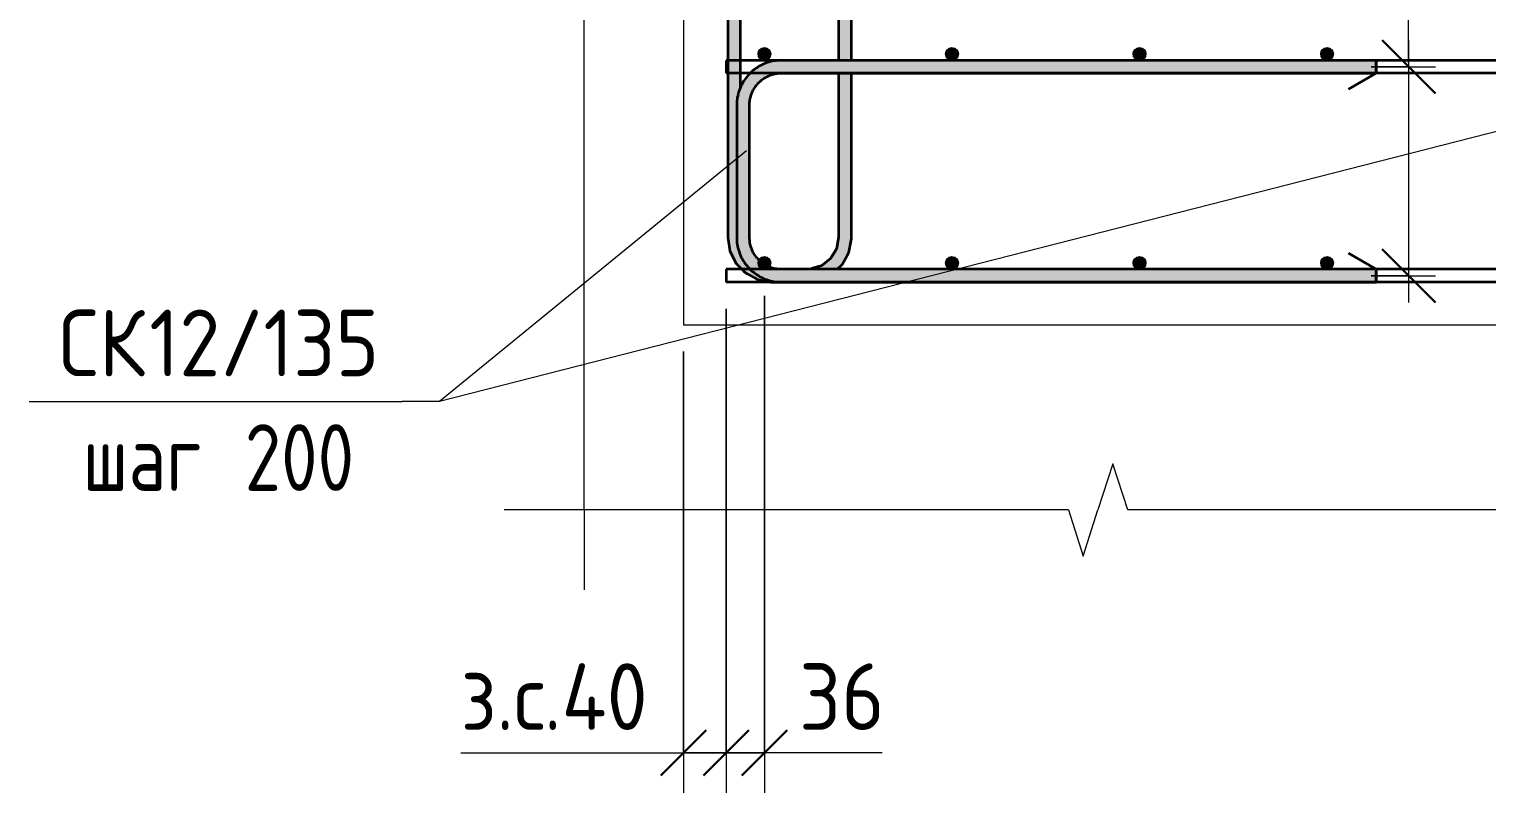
# Model space of a CAD drawing. Header units: millimetres. Extents: x 30199 to 68228, y -5153 to 33546.
# Drawn here: x 58902 to 60270, y -3689 to -2973 of the extents above; entities that cross this region are included whole.
import ezdxf

# ---------------------------------------------------------------- set-up
doc = ezdxf.new("R2010")
doc.units = ezdxf.units.MM
for name, color, linetype, lineweight in [('AA_Dim', 7, 'Continuous', 9), ('AA_Dim-25', 7, 'Continuous', 9), ('AA_Oformlenie', 7, 'Continuous', 9), ('AA_Vinoska', 7, 'Continuous', 9), ('KR_Armatura', 7, 'Continuous', 20), ('KR_Armatura_Tonkie', 7, 'Continuous', 20), ('KR_Fundament', 7, 'Continuous', 20)]:
    doc.layers.add(name, color=color, linetype=linetype, lineweight=lineweight)
doc.styles.add('ISOCPEUR_1', font='isocpeur.TTF', dxfattribs={"width": 0.9, "height": 62.5})
doc.styles.add('ISOCPEUR_8', font='isocpeur.TTF', dxfattribs={"width": 0.8, "height": 62.5})
doc.dimstyles.new('00_Точн_3_знака__прозр__1', dxfattribs={"dimscale": 304.8, "dimtxt": 62.672186, "dimasz": 0.139436, "dimexe": 0.123031, "dimexo": 0.082021, "dimgap": 0.008202, "dimtad": 1, "dimdec": 3, "dimrnd": 0.001, "dimdsep": 46, "dimtxsty": 'ISOCPEUR_1', "dimblk1": 'OBLIQUE', "dimblk2": 'OBLIQUE', "dimsah": 1, "dimcen": 0.09, "dimdle": 0.123031, "dimazin": 0, "dimtfac": 1, "dimtdec": 4, "dimtix": 1, "dimtmove": 1, "dimatfit": 3, "dimfxl": 1, "dimtvp": 1, "dimtolj": 1, "dimtzin": 0, "dimlwd": 18, "dimlwe": 18, "dimarcsym": 2})
doc.dimstyles.new('10_Раскладка_арматуры_с_засечками', dxfattribs={"dimscale": 304.8, "dimtxt": 0.18, "dimasz": 0.164042, "dimexe": 0.082021, "dimexo": 0, "dimgap": 0, "dimtad": 1, "dimdec": 3, "dimrnd": 0.001, "dimdsep": 46, "dimtxsty": 'ISOCPEUR_1', "dimblk1": 'OBLIQUE', "dimblk2": 'OBLIQUE', "dimsah": 1, "dimcen": 0.09, "dimdle": 0.082021, "dimazin": 0, "dimtfac": 1, "dimtdec": 4, "dimtix": 1, "dimtmove": 0, "dimatfit": 3, "dimfxl": 1, "dimtvp": 1, "dimtolj": 1, "dimtzin": 0, "dimlwd": 18, "dimlwe": 18, "dimarcsym": 2})

# ---------------------------------------------------------------- blocks, each defined once
blk = doc.blocks.new('350_Стержень П торец СК-СГ _НесАрм_РабПлоск_ - 350_Стержень П торец СК-СГ _НесАрм_РабПлоск_-4075653-1-1 Армирование')
at = {"layer": 'KR_Armatura_Tonkie', "lineweight": 35}
for p, q in [((-32639.4, -3002), (-32693.1, -3002)), ((-32135.1, -3002), (-32627.5, -3002)), ((-32135.1, -3013.8), (-32135.1, -3002.2)), ((-32135.1, -3002.2), (-32135.1, -3013.8)), ((-32693.1, -3014), (-32639.4, -3014)), ((-32627.5, -3014), (-32135.1, -3014)), ((-32135.1, -3014), (-32161, -3029)), ((-32723.1, -3168), (-32723.1, -3044)), ((-32135.1, -3198), (-32161, -3183)), ((-32669.5, -3198), (-32693.1, -3198)), ((-32135.1, -3198), (-32640.2, -3198)), ((-32135.1, -3198.2), (-32135.1, -3209.8)), ((-32135.1, -3209.8), (-32135.1, -3198.2)), ((-32693.5, -3210), (-32693.1, -3210)), ((-32693.1, -3210), (-32135.1, -3210))]:
    blk.add_line(p, q, dxfattribs=at)
at = {"layer": 'KR_Armatura_Tonkie', "lineweight": 35, "flags": 128}
for points in [[(-32693.1, -3002), (-32694.7, -3002), (-32696.4, -3002.1), (-32698.1, -3002.3), (-32699.8, -3002.5), (-32701.4, -3002.8), (-32703, -3003.2), (-32704.7, -3003.6), (-32706.3, -3004.1), (-32707.9, -3004.7), (-32709.4, -3005.3), (-32711, -3006), (-32712.5, -3006.7), (-32713.9, -3007.6), (-32715.4, -3008.4), (-32716.8, -3009.3), (-32718.1, -3010.3), (-32719.5, -3011.3), (-32720.8, -3012.4), (-32722, -3013.6), (-32722.4, -3014)], [(-32722.4, -3014), (-32723.2, -3014.7), (-32724.3, -3016), (-32725.4, -3017.2), (-32726.5, -3018.6), (-32727.5, -3019.9), (-32728.4, -3021.3), (-32729.3, -3022.7), (-32730.1, -3024.2), (-32730.9, -3025.7), (-32731.5, -3027)]]:
    blk.add_lwpolyline(points, dxfattribs=at)
blk = doc.blocks.new('350_Стержень П торец СК-СГ _НесАрм_РабПлоск_ - 350_Стержень П торец СК-СГ _НесАрм_РабПлоск_-V10-1-1 Армирование')
at = {"layer": 'KR_Armatura_Tonkie', "lineweight": 35}
for points in [[(-32735.1, -3044), (-32723.1, -3044), (-32722, -3036.2), (-32718.7, -3028.6), (-32714.3, -3022.8), (-32708.1, -3018), (-32700.8, -3015), (-32693.1, -3013.8), (-32693.1, -3002), (-32703.9, -3003.4), (-32714.1, -3007.6), (-32722.8, -3014.3), (-32729.4, -3023), (-32733.6, -3033.1), (-32734.3, -3037.9)], [(-32135.1, -3014), (-32135.1, -3002), (-32693.1, -3002.2), (-32693.1, -3014), (-32195.3, -3014)], [(-32733.3, -3168), (-32723.1, -3168), (-32723.3, -3044), (-32735.1, -3044), (-32734.9, -3168), (-32734.3, -3168)], [(-32693.1, -3210), (-32693.1, -3198), (-32700.8, -3197), (-32708.5, -3193.6), (-32714.3, -3189.2), (-32719, -3183), (-32722, -3175.8), (-32723.3, -3168), (-32735.1, -3168), (-32733.3, -3179.8), (-32729.4, -3189), (-32722.4, -3198), (-32714.1, -3204.4), (-32703.9, -3208.6), (-32699.2, -3209.2)], [(-32135.1, -3210), (-32135.1, -3198), (-32693.1, -3198.2), (-32693.1, -3210), (-32195.3, -3210)]]:
    blk.add_hatch(color=256, dxfattribs=at).paths.add_polyline_path(points)
for p, q in [((-32135.1, -3002), (-32693.1, -3002)), ((-32135.1, -3002), (-32135.1, -3014)), ((-32135.1, -3013.8), (-32135.1, -3002.2)), ((-32693.1, -3014), (-32135.1, -3014)), ((-32135.1, -3014), (-32161, -3029)), ((-32735.1, -3044), (-32735.1, -3168)), ((-32723.1, -3168), (-32723.1, -3044)), ((-32135.1, -3198), (-32161, -3183)), ((-32135.1, -3198), (-32693.1, -3198)), ((-32135.1, -3198), (-32135.1, -3210)), ((-32135.1, -3209.8), (-32135.1, -3198.2)), ((-32693.1, -3210), (-32135.1, -3210))]:
    blk.add_line(p, q, dxfattribs=at)
at = {"layer": 'KR_Armatura_Tonkie', "lineweight": 35, "flags": 128}
for points in [[(-32693.1, -3002), (-32694.7, -3002), (-32696.4, -3002.1), (-32698.1, -3002.3), (-32699.8, -3002.5), (-32701.4, -3002.8), (-32703, -3003.2), (-32704.7, -3003.6), (-32706.3, -3004.1), (-32707.9, -3004.7), (-32709.4, -3005.3), (-32711, -3006), (-32712.5, -3006.7), (-32713.9, -3007.6), (-32715.4, -3008.4), (-32716.8, -3009.3), (-32718.1, -3010.3), (-32719.5, -3011.3), (-32720.8, -3012.4), (-32722, -3013.6), (-32722.4, -3014)], [(-32722.4, -3014), (-32723.2, -3014.7), (-32724.3, -3016), (-32725.4, -3017.2), (-32726.5, -3018.6), (-32727.5, -3019.9), (-32728.4, -3021.3), (-32729.3, -3022.7), (-32730.1, -3024.2), (-32730.9, -3025.7), (-32731.6, -3027.2), (-32732.2, -3028.8), (-32732.8, -3030.4), (-32733.3, -3032), (-32733.7, -3033.6), (-32734.1, -3035.2), (-32734.5, -3036.9), (-32734.7, -3038.5), (-32734.9, -3040.2), (-32735, -3041.9), (-32735.1, -3043.5), (-32735.1, -3044)], [(-32723.1, -3044), (-32723, -3042.8), (-32723, -3041.6), (-32722.8, -3040.4), (-32722.7, -3039.2), (-32722.5, -3038), (-32722.2, -3036.9), (-32721.9, -3035.7), (-32721.5, -3034.6), (-32721.1, -3033.4), (-32720.7, -3032.3), (-32720.2, -3031.2), (-32719.7, -3030.1), (-32719.1, -3029.1), (-32718.5, -3028.1), (-32717.8, -3027.1), (-32717.1, -3026.1), (-32716.4, -3025.1), (-32715.6, -3024.2), (-32714.8, -3023.3), (-32714, -3022.5), (-32713.1, -3021.7), (-32712.2, -3020.9), (-32711.2, -3020.1), (-32710.3, -3019.4), (-32709.3, -3018.8), (-32708.2, -3018.1), (-32707.2, -3017.5), (-32706.1, -3017), (-32705, -3016.5), (-32703.9, -3016), (-32702.8, -3015.6), (-32701.7, -3015.3), (-32700.5, -3014.9), (-32699.3, -3014.7), (-32698.2, -3014.4), (-32697, -3014.3), (-32695.8, -3014.1), (-32694.6, -3014), (-32693.4, -3014), (-32693.1, -3014)], [(-32735.1, -3168), (-32735, -3169.7), (-32734.9, -3171.4), (-32734.8, -3173), (-32734.5, -3174.7), (-32734.2, -3176.3), (-32733.9, -3178), (-32733.4, -3179.6), (-32732.9, -3181.2), (-32732.4, -3182.8), (-32731.7, -3184.4), (-32731.1, -3185.9), (-32730.3, -3187.4), (-32729.5, -3188.9), (-32728.6, -3190.3), (-32727.7, -3191.7), (-32726.7, -3193.1), (-32725.7, -3194.4), (-32724.6, -3195.7), (-32723.5, -3196.9), (-32722.5, -3198)], [(-32693.1, -3198), (-32694.3, -3198), (-32695.5, -3197.9), (-32696.7, -3197.8), (-32697.8, -3197.6), (-32699, -3197.4), (-32700.2, -3197.1), (-32701.4, -3196.8), (-32702.5, -3196.5), (-32703.6, -3196.1), (-32704.7, -3195.6), (-32705.8, -3195.1), (-32706.9, -3194.6), (-32708, -3194), (-32709, -3193.4), (-32710, -3192.8), (-32711, -3192.1), (-32711.9, -3191.3), (-32712.8, -3190.6), (-32713.7, -3189.7), (-32714.6, -3188.9), (-32715.4, -3188), (-32716.2, -3187.1), (-32716.9, -3186.2), (-32717.6, -3185.2), (-32718.3, -3184.2), (-32718.9, -3183.2), (-32719.5, -3182.1), (-32720.1, -3181.1), (-32720.6, -3180), (-32721, -3178.9), (-32721.4, -3177.7), (-32721.8, -3176.6), (-32722.1, -3175.4), (-32722.4, -3174.3), (-32722.6, -3173.1), (-32722.8, -3171.9), (-32722.9, -3170.7), (-32723, -3169.5), (-32723.1, -3168.3), (-32723.1, -3168)], [(-32722.3, -3198.1), (-32721.1, -3199.3), (-32719.8, -3200.4), (-32718.5, -3201.4), (-32717.1, -3202.4), (-32715.8, -3203.3), (-32714.3, -3204.2), (-32712.9, -3205), (-32711.4, -3205.8), (-32709.8, -3206.5), (-32708.3, -3207.1), (-32706.7, -3207.7), (-32705.1, -3208.2), (-32703.5, -3208.7), (-32701.8, -3209.1), (-32700.2, -3209.4), (-32698.5, -3209.6), (-32696.9, -3209.8), (-32695.2, -3209.9), (-32693.5, -3210), (-32693.1, -3210)]]:
    blk.add_lwpolyline(points, dxfattribs=at)
blk = doc.blocks.new('265_Выпуск П одной длины _НесАрм_РабПлоск_ - В1 _d12_ t250-V11-1-1 Армирование')
at = {"layer": 'KR_Armatura_Tonkie', "lineweight": 35}
for p, q in [((-32743.5, -2442), (-32743.5, -2482)), ((-32731.1, -2442.7), (-32716.5, -2468)), ((-32639.5, -2442), (-32654.5, -2468)), ((-32639.5, -2442), (-32639.5, -2482)), ((-32743.5, -2507), (-32743.5, -2688)), ((-32639.5, -2507), (-32639.5, -2688)), ((-32743.5, -2700), (-32743.5, -2882)), ((-32639.5, -2700), (-32639.5, -2882)), ((-32743.5, -2907), (-32743.5, -3002)), ((-32639.5, -2907), (-32639.5, -2942)), ((-32731.5, -3002), (-32731.5, -2958)), ((-32639.5, -2958), (-32639.5, -3002)), ((-32627.5, -3002), (-32627.5, -2958)), ((-32743.5, -3002), (-32743.5, -3014)), ((-32731.5, -3014), (-32731.5, -3002)), ((-32743.5, -3014), (-32743.5, -3168)), ((-32731.5, -3027.9), (-32731.5, -3014)), ((-32639.5, -3014), (-32639.5, -3168)), ((-32627.5, -3168), (-32627.5, -3014)), ((-32639.5, -3168), (-32641.2, -3177.5)), ((-32642.2, -3180), (-32646.2, -3186.5)), ((-32669.5, -3198), (-32693.1, -3198)), ((-32657, -3195), (-32664.5, -3197.3)), ((-32647.6, -3188.4), (-32655.2, -3194.3)), ((-32701.5, -3210), (-32669.5, -3210))]:
    blk.add_line(p, q, dxfattribs=at)
at = {"layer": 'KR_Armatura_Tonkie', "lineweight": 35, "flags": 128}
for points in [[(-32628, -3172.4), (-32627.5, -3169.5), (-32627.5, -3168)], [(-32741.6, -3179.8), (-32741.5, -3180.7), (-32740.1, -3183.4)], [(-32631.3, -3184.7), (-32629.9, -3182.1), (-32629.6, -3180.6)], [(-32736.5, -3190.7), (-32735.8, -3192.2), (-32733.8, -3194.3)], [(-32728.6, -3199.7), (-32726.9, -3201.4), (-32724.9, -3202.5)], [(-32637.8, -3195.1), (-32636, -3193.4), (-32634.9, -3191.4)], [(-32718.2, -3206.1), (-32715.6, -3207.5), (-32714.1, -3207.8)], [(-32705.9, -3209.4), (-32703, -3210), (-32701.5, -3210)]]:
    blk.add_lwpolyline(points, dxfattribs=at)
blk = doc.blocks.new('265_Выпуск П одной длины _НесАрм_РабПлоск_ - В1 _d12_ t250-V12-1-1 Армирование')
at = {"layer": 'KR_Armatura_Tonkie', "lineweight": 35}
h = blk.add_hatch(color=256, dxfattribs=at)
h.paths.add_polyline_path([(-32737.5, -3168), (-32735.1, -3168), (-32734.9, -3042.4), (-32733.2, -3032.1), (-32731.5, -3027.9), (-32731.7, -2958), (-32739.7, -2958), (-32739.7, -2950), (-32743.1, -2950), (-32743.3, -2907), (-32743.5, -2907), (-32743.3, -3168), (-32739, -3168)])
h.paths.add_polyline_path([(-32743.3, -2882), (-32743.1, -2882), (-32743.3, -2700), (-32743.5, -2700), (-32743.5, -2882)])
h.paths.add_polyline_path([(-32743.3, -2688), (-32743.1, -2688), (-32743.3, -2507), (-32743.5, -2507), (-32743.4, -2688)])
h.paths.add_polyline_path([(-32743.1, -2482), (-32743.3, -2442), (-32743.5, -2442), (-32743.3, -2482)])
h = blk.add_hatch(color=256, dxfattribs=at)
h.paths.add_polyline_path([(-32633.5, -3168), (-32627.5, -3168), (-32627.7, -3014), (-32639.5, -3014), (-32639.2, -3168), (-32635, -3168)])
h.paths.add_polyline_path([(-32629, -3002), (-32627.5, -3002), (-32627.7, -2958), (-32639.5, -2958), (-32639.3, -3002), (-32629.2, -3002)])
h.paths.add_polyline_path([(-32639.4, -2942), (-32639.1, -2942), (-32639.3, -2907), (-32639.5, -2907), (-32639.5, -2942)])
h.paths.add_polyline_path([(-32639.4, -2882), (-32639.1, -2882), (-32639.3, -2700), (-32639.5, -2700), (-32639.5, -2882)])
h.paths.add_polyline_path([(-32639.1, -2688), (-32639.3, -2507), (-32639.5, -2507), (-32639.3, -2688), (-32639.1, -2688)])
h.paths.add_polyline_path([(-32639.5, -2482), (-32639.1, -2482), (-32639.3, -2442), (-32639.5, -2442)])
for points in [[(-32701.5, -3210), (-32701.5, -3208.9), (-32704.3, -3208.4), (-32714.3, -3204.2), (-32723.2, -3197.1), (-32729.4, -3189), (-32733.8, -3177.9), (-32735.1, -3168), (-32743.5, -3168), (-32742, -3178.9), (-32737.8, -3189), (-32730.8, -3198), (-32722, -3204.6), (-32712.3, -3208.6), (-32703, -3209.8)], [(-32669.5, -3198), (-32640.2, -3198), (-32639.4, -3197.2), (-32632.9, -3188.5), (-32628.9, -3178.9), (-32627.7, -3168), (-32639.5, -3168), (-32640.7, -3176.3), (-32643.5, -3183), (-32648.2, -3189.2), (-32654.5, -3194), (-32661.7, -3197), (-32666, -3197.5)], [(-32699.6, -3210), (-32694.6, -3209.8), (-32701.5, -3208.9), (-32701.5, -3210)]]:
    blk.add_hatch(color=256, dxfattribs=at).paths.add_polyline_path(points)
for p, q in [((-32743.5, -2442), (-32743.5, -2482)), ((-32743.5, -2442), (-32743.3, -2442)), ((-32731.1, -2442.7), (-32716.5, -2468)), ((-32639.5, -2442), (-32654.5, -2468)), ((-32639.5, -2442), (-32639.5, -2482)), ((-32639.5, -2442), (-32639.3, -2442)), ((-32743.5, -2507), (-32743.5, -2688)), ((-32639.5, -2507), (-32639.5, -2688)), ((-32743.5, -2700), (-32743.5, -2882)), ((-32639.5, -2700), (-32639.5, -2882)), ((-32743.5, -2907), (-32743.5, -3002)), ((-32639.5, -2907), (-32639.5, -2942)), ((-32731.5, -3002), (-32731.5, -2958)), ((-32639.5, -2958), (-32639.5, -3002)), ((-32627.5, -3002), (-32627.5, -2958)), ((-32743.5, -3002), (-32743.5, -3014)), ((-32731.5, -3014), (-32731.5, -3002)), ((-32743.5, -3014), (-32743.5, -3168)), ((-32731.5, -3027.9), (-32731.5, -3014)), ((-32639.5, -3014), (-32639.5, -3168)), ((-32627.5, -3168), (-32627.5, -3014)), ((-32669.5, -3198), (-32693.1, -3198)), ((-32701.5, -3210), (-32669.5, -3210))]:
    blk.add_line(p, q, dxfattribs=at)
at = {"layer": 'KR_Armatura_Tonkie', "lineweight": 35, "flags": 128}
for points in [[(-32743.5, -3168), (-32741.5, -3180.7), (-32735.8, -3192.2), (-32730.2, -3198)], [(-32639.5, -3168), (-32641.4, -3178.7), (-32647, -3187.9), (-32655.6, -3194.6), (-32665.9, -3197.8), (-32669.5, -3198)], [(-32640.8, -3198), (-32636, -3193.4), (-32629.9, -3182.1), (-32627.5, -3169.5), (-32627.5, -3168)], [(-32730.2, -3198), (-32726.9, -3201.4), (-32715.6, -3207.5), (-32703, -3210), (-32701.5, -3210)]]:
    blk.add_lwpolyline(points, dxfattribs=at)
blk = doc.blocks.new('011_Прямоугольник обрыва _ЭлУзла_ - 011_Прямоугольник обрыва _ЭлУзла_-4150616-1-1 Армирование')
at = {"layer": 'AA_Oformlenie'}
for p, q in [((-32878.2, -3423.6), (-32878.2, -2057.7)), ((-32423.7, -3423.6), (-32878.2, -3423.6)), ((-31459.6, -3423.6), (-32368, -3423.6))]:
    blk.add_line(p, q, dxfattribs=at)
blk = doc.blocks.new('DIMBLOCK55-1-1 Армирование')
at = {"layer": 'AA_Dim-25', "lineweight": 18}
for p, q in [((59555.9, -3235), (59555.9, -3689.1)), ((59555.9, -3651.6), (59555.9, -3235)), ((59515.9, -3275), (59515.9, -3689.1)), ((59515.9, -3651.6), (59515.9, -3275)), ((59306.9, -3651.5), (59516.4, -3651.5)), ((59478.4, -3651.6), (59593.4, -3651.6)), ((59516.4, -3651.5), (59535.9, -3651.6))]:
    blk.add_line(p, q, dxfattribs=at)
at = {"layer": 'AA_Dim-25', "lineweight": 30}
for p, q in [((59515.9, -3651.6), (59537.2, -3630.3)), ((59555.9, -3651.6), (59577.2, -3630.3)), ((59515.9, -3651.6), (59494.7, -3672.8)), ((59555.9, -3651.6), (59534.7, -3672.8))]:
    blk.add_line(p, q, dxfattribs=at)
at = {"layer": 'AA_Dim-25', "color": 0, "lineweight": 18, "insert": (59306.9, -3567.6), "char_height": 62.5, "width": 221.363, "attachment_point": 1, "line_spacing_factor": 1.135194, "style": 'ISOCPEUR_1'}
blk.add_mtext('з.с.40', dxfattribs=at)
blk = doc.blocks.new('_Oblique')
at = {"color": 0, "linetype": 'ByBlock', "lineweight": -2}
blk.add_line((-0.5, -0.5), (0.5, 0.5), dxfattribs=at)
blk = doc.blocks.new('DIMBLOCK57-1-1 Армирование')
at = {"layer": 'AA_Dim-25', "lineweight": 18}
for p, q in [((59591.9, -3223), (59591.9, -3689.1)), ((59591.9, -3651.6), (59591.9, -3223)), ((59555.9, -3235), (59555.9, -3689.1)), ((59555.9, -3651.6), (59555.9, -3235)), ((59629.4, -3651.6), (59518.4, -3651.6)), ((59599.4, -3651.5), (59573.9, -3651.6)), ((59702.5, -3651.5), (59599.4, -3651.5))]:
    blk.add_line(p, q, dxfattribs=at)
at = {"layer": 'AA_Dim-25', "lineweight": 30}
for p, q in [((59555.9, -3651.6), (59577.2, -3630.3)), ((59591.9, -3651.6), (59613.2, -3630.3)), ((59555.9, -3651.6), (59534.7, -3672.8)), ((59591.9, -3651.6), (59570.7, -3672.8))]:
    blk.add_line(p, q, dxfattribs=at)
at = {"layer": 'AA_Dim-25', "color": 0, "lineweight": 18, "insert": (59624.4, -3567.6), "char_height": 62.5, "width": 93.654, "attachment_point": 1, "line_spacing_factor": 1.135194, "style": 'ISOCPEUR_1'}
blk.add_mtext('36', dxfattribs=at)
blk = doc.blocks.new('DIMBLOCK60-1-1 Армирование')
at = {"layer": 'AA_Dim-25', "lineweight": 30}
for p, q in [((60196.7, -3008), (60171.7, -2983)), ((60196.7, -3008), (60221.7, -3033)), ((60196.7, -3204), (60171.7, -3179)), ((60196.7, -3204), (60221.7, -3229))]:
    blk.add_line(p, q, dxfattribs=at)
at = {"layer": 'AA_Dim-25', "lineweight": 18}
for p, q in [((60196.7, -3229), (60196.7, -2983)), ((60161.4, -3008), (60221.7, -3008)), ((60196.7, -3008), (60161.4, -3008)), ((60161.4, -3204), (60221.7, -3204)), ((60196.7, -3204), (60161.4, -3204))]:
    blk.add_line(p, q, dxfattribs=at)
blk = doc.blocks.new('042_М_Арматуры - Диам длина поз _ Комментарий-3662934-1-1 Армирование')
at = {"layer": 'AA_Vinoska'}
blk.add_line((-32051.3, -2790.4), (-31701.3, -2790.4), dxfattribs=at)

msp = doc.modelspace()

# ---------------------------------------------------------------- hatches: boundary and pattern name
at = {"layer": 'KR_Armatura'}
h = msp.add_hatch(color=256, dxfattribs=at)
edge = h.paths.add_edge_path()
edge.add_arc((59591.9112, -2996), 6, 0, 360)
for points in [[(59588.9112, -3001.1962), (59594.9112, -3001.1962), (59597.9112, -2996), (59594.9112, -2990.8038), (59588.9112, -2990.8038), (59585.9112, -2996)], [(59769.4411, -3001.1962), (59770.9112, -3001.1962), (59773.9112, -2996), (59770.9112, -2990.8038), (59764.9112, -2990.8038), (59761.9112, -2996), (59764.9112, -3001.1962)], [(59940.9112, -3001.1962), (59946.9112, -3001.1962), (59949.9112, -2996), (59946.9112, -2990.8038), (59940.9112, -2990.8038), (59937.9112, -2996)], [(60116.9112, -3001.1962), (60122.9112, -3001.1962), (60125.9112, -2996), (60122.9112, -2990.8038), (60116.9112, -2990.8038), (60113.9112, -2996)], [(59588.9112, -3197.1962), (59594.9112, -3197.1962), (59597.9112, -3192), (59594.9112, -3186.8038), (59588.9112, -3186.8038), (59585.9112, -3192), (59586.8569, -3193.6379)], [(59764.9112, -3197.1962), (59770.9112, -3197.1962), (59773.9112, -3192), (59770.9112, -3186.8038), (59764.9112, -3186.8038), (59761.9112, -3192), (59762.8569, -3193.6379)], [(59940.9112, -3197.1962), (59946.9112, -3197.1962), (59949.9112, -3192), (59946.9112, -3186.8038), (59940.9112, -3186.8038), (59937.9112, -3192)], [(60116.9112, -3197.1962), (60122.9112, -3197.1962), (60125.9112, -3192), (60122.9112, -3186.8038), (60116.9112, -3186.8038), (60113.9112, -3192)]]:
    msp.add_hatch(color=256, dxfattribs=at).paths.add_polyline_path(points)
h = msp.add_hatch(color=256, dxfattribs=at)
edge = h.paths.add_edge_path()
edge.add_arc((59767.9112, -2996), 6, 0, 360)
h = msp.add_hatch(color=256, dxfattribs=at)
edge = h.paths.add_edge_path()
edge.add_arc((59943.9112, -2996), 6, 0, 360)
h = msp.add_hatch(color=256, dxfattribs=at)
edge = h.paths.add_edge_path()
edge.add_arc((60119.9112, -2996), 6, 0, 360)
h = msp.add_hatch(color=256, dxfattribs=at)
edge = h.paths.add_edge_path()
edge.add_arc((59591.9112, -3192), 6, 0, 360)
h = msp.add_hatch(color=256, dxfattribs=at)
edge = h.paths.add_edge_path()
edge.add_arc((59767.9112, -3192), 6, 0, 360)
h = msp.add_hatch(color=256, dxfattribs=at)
edge = h.paths.add_edge_path()
edge.add_arc((59943.9112, -3192), 6, 0, 360)
h = msp.add_hatch(color=256, dxfattribs=at)
edge = h.paths.add_edge_path()
edge.add_arc((60119.9112, -3192), 6, 0, 360)

# ---------------------------------------------------------------- linework, layer by layer
at = {"layer": 'AA_Vinoska'}
for p, q in [((60196.2044, -3004.3947), (60196.2044, -2790.3992)), ((60499.5184, -3012.1954), (59287.0747, -3322.0931)), ((59575.0826, -3086.85), (59287.0747, -3322.0931)), ((59287.0747, -3322.0931), (59251.9631, -3322.0931)), ((59287.0747, -3322.0931), (59251.9631, -3322.0931)), ((59918.8679, -3380.3241), (59904.7908, -3423.6491)), ((59932.9451, -3423.6491), (59918.8679, -3380.3241)), ((59422.755, -3423.6491), (59347.755, -3423.6491)), ((59422.755, -3423.6491), (59422.755, -3498.6491)), ((59877.2908, -3423.6491), (59891.0408, -3466.9504)), ((59891.0408, -3466.9504), (59904.7908, -3423.6491))]:
    msp.add_line(p, q, dxfattribs=at)
at = {"layer": 'KR_Armatura'}
for p, q in [((59588.9112, -2990.8038), (59585.9112, -2996)), ((59594.9112, -2990.8038), (59588.9112, -2990.8038)), ((59597.9112, -2996), (59594.9112, -2990.8038)), ((59764.9112, -2990.8038), (59761.9112, -2996)), ((59770.9112, -2990.8038), (59764.9112, -2990.8038)), ((59773.9112, -2996), (59770.9112, -2990.8038)), ((59940.9112, -2990.8038), (59937.9112, -2996)), ((59946.9112, -2990.8038), (59940.9112, -2990.8038)), ((59949.9112, -2996), (59946.9112, -2990.8038)), ((60116.9112, -2990.8038), (60113.9112, -2996)), ((60122.9112, -2990.8038), (60116.9112, -2990.8038)), ((60125.9112, -2996), (60122.9112, -2990.8038)), ((59585.9112, -2996), (59588.9112, -3001.1962)), ((59588.9112, -3001.1962), (59594.9112, -3001.1962)), ((59594.9112, -3001.1962), (59597.9112, -2996)), ((59761.9112, -2996), (59764.9112, -3001.1962)), ((59764.9112, -3001.1962), (59769.4411, -3001.1962)), ((59769.4411, -3001.1962), (59770.9112, -3001.1962)), ((59770.9112, -3001.1962), (59773.9112, -2996)), ((59937.9112, -2996), (59940.9112, -3001.1962)), ((59940.9112, -3001.1962), (59946.9112, -3001.1962)), ((59946.9112, -3001.1962), (59949.9112, -2996)), ((60113.9112, -2996), (60116.9112, -3001.1962)), ((60116.9112, -3001.1962), (60122.9112, -3001.1962)), ((60122.9112, -3001.1962), (60125.9112, -2996)), ((59588.9112, -3186.8038), (59585.9112, -3192)), ((59594.9112, -3186.8038), (59588.9112, -3186.8038)), ((59597.9112, -3192), (59594.9112, -3186.8038)), ((59764.9112, -3186.8038), (59761.9112, -3192)), ((59770.9112, -3186.8038), (59764.9112, -3186.8038)), ((59773.9112, -3192), (59770.9112, -3186.8038)), ((59940.9112, -3186.8038), (59937.9112, -3192)), ((59946.9112, -3186.8038), (59940.9112, -3186.8038)), ((59949.9112, -3192), (59946.9112, -3186.8038)), ((60116.9112, -3186.8038), (60113.9112, -3192)), ((60122.9112, -3186.8038), (60116.9112, -3186.8038)), ((60125.9112, -3192), (60122.9112, -3186.8038)), ((59585.9112, -3192), (59586.8569, -3193.6379)), ((59586.8569, -3193.6379), (59588.9112, -3197.1962)), ((59588.9112, -3197.1962), (59594.9112, -3197.1962)), ((59594.9112, -3197.1962), (59597.9112, -3192)), ((59761.9112, -3192), (59762.8569, -3193.6379)), ((59762.8569, -3193.6379), (59764.9112, -3197.1962)), ((59764.9112, -3197.1962), (59770.9112, -3197.1962)), ((59770.9112, -3197.1962), (59773.9112, -3192)), ((59937.9112, -3192), (59940.9112, -3197.1962)), ((59940.9112, -3197.1962), (59946.9112, -3197.1962)), ((59946.9112, -3197.1962), (59949.9112, -3192)), ((60113.9112, -3192), (60116.9112, -3197.1962)), ((60116.9112, -3197.1962), (60122.9112, -3197.1962)), ((60122.9112, -3197.1962), (60125.9112, -3192))]:
    msp.add_line(p, q, dxfattribs=at)
for centre in [(59591.9112, -2996), (59767.9112, -2996), (59943.9112, -2996), (60119.9112, -2996), (59591.9112, -3192), (59767.9112, -3192), (59943.9112, -3192), (60119.9112, -3192)]:
    msp.add_circle(centre, 6, dxfattribs=at)
at = {"layer": 'KR_Armatura_Tonkie', "lineweight": 35}
for p, q in [((61035.9112, -3002), (59555.9112, -3002)), ((59555.9112, -3002), (59555.9112, -3014)), ((61035.9112, -3014), (59555.9112, -3014)), ((61035.9112, -3198), (59555.9112, -3198)), ((59555.9112, -3198), (59555.9112, -3210)), ((61035.9112, -3210), (59555.9112, -3210))]:
    msp.add_line(p, q, dxfattribs=at)
at = {"layer": 'KR_Fundament'}
for p, q in [((59515.9112, -2950), (59515.9112, -3250)), ((59515.9112, -3250), (61075.9112, -3250))]:
    msp.add_line(p, q, dxfattribs=at)

# ---------------------------------------------------------------- block references
at = {"layer": 'AA_Oformlenie'}
msp.add_blockref('011_Прямоугольник обрыва _ЭлУзла_ - 011_Прямоугольник обрыва _ЭлУзла_-4150616-1-1 Армирование', (92300.9728, 0), dxfattribs=at)
at = {"layer": 'AA_Vinoska'}
msp.add_blockref('042_М_Арматуры - Диам длина поз _ Комментарий-3662934-1-1 Армирование', (90953.2326, -531.6939), dxfattribs=at)
msp.add_blockref('042_М_Арматуры - Диам длина поз _ Комментарий-3662934-1-1 Армирование', (90953.2326, -531.6939), dxfattribs=at)
at = {"layer": 'KR_Armatura_Tonkie', "lineweight": 35}
for name in ['265_Выпуск П одной длины _НесАрм_РабПлоск_ - В1 _d12_ t250-V11-1-1 Армирование', '265_Выпуск П одной длины _НесАрм_РабПлоск_ - В1 _d12_ t250-V12-1-1 Армирование', '350_Стержень П торец СК-СГ _НесАрм_РабПлоск_ - 350_Стержень П торец СК-СГ _НесАрм_РабПлоск_-V10-1-1 Армирование', '350_Стержень П торец СК-СГ _НесАрм_РабПлоск_ - 350_Стержень П торец СК-СГ _НесАрм_РабПлоск_-4075653-1-1 Армирование']:
    msp.add_blockref(name, (92300.9728, 0), dxfattribs=at)

# ---------------------------------------------------------------- texts
at = {"layer": 'AA_Vinoska', "char_height": 62.5, "attachment_point": 1}
for s, insert, width, style in [('СК', (58929.8291, -3235.8369), 102.816422, 'ISOCPEUR_1'), ('СК', (58929.8291, -3235.8369), 102.816422, 'ISOCPEUR_1'), ('12/135', (59014.6611, -3235.8369), 263.354344, 'ISOCPEUR_1'), ('12/135', (59014.6611, -3235.8369), 263.354344, 'ISOCPEUR_1'), (' 200', (59072.3895, -3343.3132), 166.751, 'ISOCPEUR_8'), (' 200', (59072.3895, -3343.3132), 166.751, 'ISOCPEUR_8'), ('шаг', (58952.0041, -3343.3132), 145.907125, 'ISOCPEUR_8'), ('шаг', (58952.0041, -3343.3132), 145.907125, 'ISOCPEUR_8')]:
    msp.add_mtext(s, dxfattribs=dict(at, insert=insert, width=width, style=style))

# ---------------------------------------------------------------- dimensions: what is measured, and where the dimension line sits
at = {"layer": 'AA_Dim', "lineweight": 18}
dim = msp.add_linear_dim(base=(60196.7138, -3008), p1=(60161.3584, -3204), p2=(60161.3584, -3008), angle=90, dimstyle='10_Раскладка_арматуры_с_засечками', override={"dimpost": '<>', "dimfxl": 196}, dxfattribs=at)
dim.commit()
dim.dimension.update_dxf_attribs({"geometry": 'DIMBLOCK60-1-1 Армирование', "text_midpoint": (60165.4638, -3106)})
for p1, override, picture, middle in [((59591.9112, -3198), {"dimpost": '<>', "dimfxl": 37.947332}, 'DIMBLOCK57-1-1 Армирование', (59671.2482, -3609.2781)), ((59515.9112, -3250), {"dimpost": 'з.с.<>', "dimfxl": 56.568542}, 'DIMBLOCK55-1-1 Армирование', (59417.5678, -3609.2781))]:
    dim = msp.add_linear_dim(base=(59555.9112, -3651.5646), p1=p1, p2=(59555.9112, -3210), dimstyle='00_Точн_3_знака__прозр__1', override=override, dxfattribs=at)
    dim.commit()
    dim.dimension.update_dxf_attribs({"geometry": picture, "text_midpoint": middle, "dimtype": 160})

doc.saveas('drawing.dxf')
